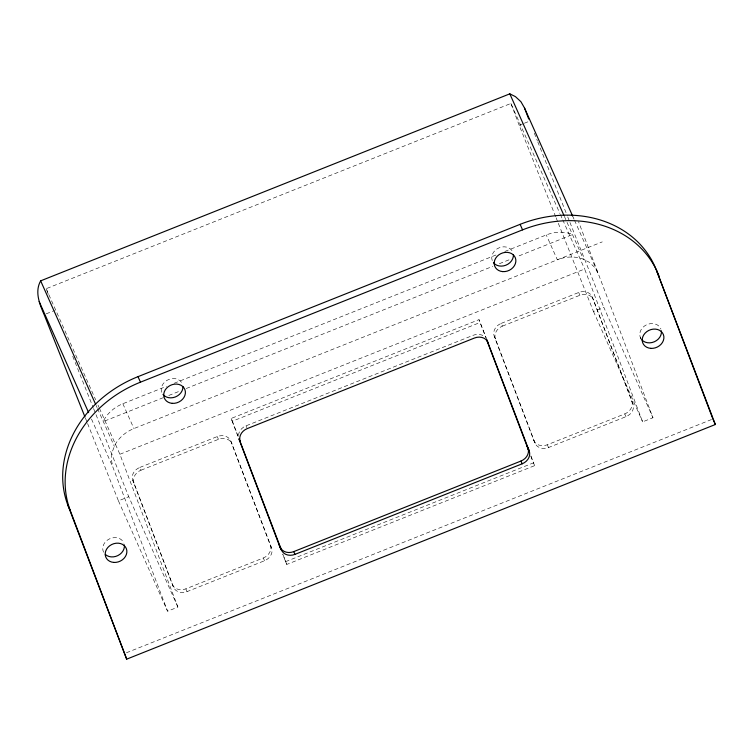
<?xml version="1.0" encoding="UTF-8"?>
<svg xmlns="http://www.w3.org/2000/svg" width="753" height="753" viewBox="0 0 753 753"><rect width="100%" height="100%" fill="white"/><g stroke="black" fill="none" stroke-linecap="round" stroke-linejoin="round"><path stroke-width="0.56" stroke-dasharray="3.77 2.82" d="M48.248 294.159L46.178 288.7L510.91 103.462L559.893 213.476M46.206 313.832L54.47 310.537M555.695 216.76L519.203 125.29L523.335 123.643M524.37 123.238L529.528 121.177M163.316 397.659L103.302 421.576L103.867 420.136A33.367 28.012 -24 0 1 122.861 403.73L166.507 386.327M174.15 383.277L497.178 254.523M504.811 251.474L546.283 234.945A33.367 28.012 -24 0 1 571.103 233.891L572.468 234.569L516.822 256.745M168.766 395.485L179.685 391.136M186.226 388.52L492.82 266.317M499.361 263.701L510.28 259.352M99.443 408.333L119.887 454.257L177.906 607.106L167.58 611.22L112.875 467.114L111.359 459.904L112.056 452.355L114.917 444.967A33.367 28.012 -24 0 1 133.912 428.561L602.268 241.873M119.887 454.257L584.629 269.019L642.638 421.859L652.964 417.746L578.539 221.664M237.779 435.931L231.143 418.461L479.002 319.658L486.033 337.702M231.143 418.461L232.376 421.219L480.235 322.425M139.766 467.453L217.222 436.58A11.126 9.337 -24 0 1 230.86 441.202L271.541 547.892A11.126 9.337 -24 0 1 264.529 560.74L187.073 591.613A11.126 9.337 -24 0 1 173.425 587.001L132.754 480.31A11.126 9.337 -24 0 1 139.766 467.453L140.99 470.211A11.126 9.337 -24 0 0 133.978 483.068L173.425 587.001M501.225 323.376L578.68 292.503A11.126 9.337 -24 0 1 592.319 297.115L633 403.815A11.126 9.337 -24 0 1 625.988 416.663L548.532 447.536A11.126 9.337 -24 0 1 534.884 442.924L494.213 336.224A11.126 9.337 -24 0 1 501.225 323.376L502.449 326.134A11.126 9.337 -24 0 0 495.436 338.982L534.884 442.924M238.494 435.45A11.126 9.337 -24 0 1 246.015 425.84L473.223 335.273A11.126 9.337 -24 0 1 483.821 336.073M140.99 470.211L218.445 439.338A11.126 9.337 -24 0 1 232.093 443.959M502.449 326.134L579.904 295.261A11.126 9.337 -24 0 1 593.552 299.882M87.593 423.544L118.437 500.849L128.763 496.735L177.906 607.106M558.302 223.293L593.496 311.488L603.831 307.375L652.964 417.746M172.202 584.243A11.126 9.337 -24 0 0 185.84 588.855L263.296 557.982A11.126 9.337 -24 0 0 270.308 545.134L230.86 441.202M533.661 440.157A11.126 9.337 -24 0 0 547.299 444.778L624.755 413.905A11.126 9.337 -24 0 0 631.767 401.057L592.319 297.115M285.519 561.7L533.378 462.897L534.602 465.655L286.742 564.458L282.61 554.057M126.41 652.766L711.801 419.43M640.276 337.325L641.095 339.17M572.591 215.951L574.012 219.161M574.492 220.224L598.268 273.631L594.635 267.268L589.147 262.185L582.163 258.721A33.367 28.012 -24 0 0 557.342 259.776L546.283 234.945M564.336 216.299L583.528 259.399M560.373 214.539L562.275 218.812M562.755 219.885L584.629 269.019M593.496 311.488L642.638 421.859M631.767 401.057L633 403.815M578.68 292.503L579.904 295.261M624.755 413.905L625.988 416.663M547.299 444.778L548.532 447.536M494.213 336.224L495.436 338.982M486.862 339.885L479.002 319.658M246.015 425.84L246.833 427.676M270.308 545.134L271.541 547.892M217.222 436.58L218.445 439.338M263.296 557.982L264.529 560.74M122.861 403.73L133.912 428.561M185.84 588.855L187.073 591.613M132.754 480.31L133.978 483.068M46.178 288.7L95.64 399.787M98.012 405.123L98.963 407.26M96.13 405.462L97.09 407.608M97.57 408.681L114.362 446.407M91.48 419.045L112.875 467.114M118.437 500.849L167.58 611.22M534.31 133.159L537.35 140.773M537.783 141.865L567.329 215.904M567.762 216.996L569.503 221.354M569.936 222.436L603.831 307.375M556.138 217.843L557.869 222.201M72.721 356.273L93.137 407.448M93.57 408.54L128.763 496.735M85.418 418.094L87.16 422.452M510.91 103.462L519.203 125.29M530.874 455.838L534.602 465.655M530.884 456.346L533.378 462.897M232.376 421.219L238.174 436.505M283.015 554.632L286.742 564.458M103.632 552.231A11.126 9.337 -24 0 1 109.759 538.753A11.126 9.337 -24 0 1 123.906 543.158M641.123 338.954A11.126 9.337 -24 0 1 646.3 324.92A11.126 9.337 -24 0 1 660.936 329.099M161.773 392.313A11.126 9.337 -24 0 1 168.785 379.465A11.126 9.337 -24 0 1 182.433 384.086M492.255 260.585A11.126 9.337 -24 0 1 499.267 247.737A11.126 9.337 -24 0 1 512.906 252.349"/><path stroke-width="1.13" d="M572.591 215.951L524.559 108.074L520.925 101.711L515.438 96.629L509.819 93.843L40.653 280.85C34.506 291.806 39.627 304.174 44.145 314.66L84.985 417.011M137.997 376.66L520.107 224.347A111.209 93.372 -24 0 1 656.531 270.515L715.35 424.513L126.683 659.157L67.874 505.159A111.209 93.372 -24 0 1 137.997 376.66L140.453 382.176A111.209 93.372 -24 0 0 70.33 510.685L126.683 659.157M140.453 382.176L522.563 229.863A111.209 93.372 -24 0 1 658.988 276.04M280.944 549.172L280.116 546.989A11.126 9.337 -24 0 0 293.755 551.61L520.963 461.043A11.126 9.337 -24 0 0 527.975 448.195L528.804 450.379M278.883 544.231L281.34 549.746A11.126 9.337 -24 0 0 294.988 554.368L522.187 463.801A11.126 9.337 -24 0 0 529.199 450.953L486.862 339.885M712.893 418.997L715.35 424.513M509.819 93.843L563.856 215.226M520.107 224.347L522.563 229.863M526.742 445.428L529.199 450.953M520.963 461.043L522.187 463.801M293.755 551.61L294.988 554.368M239.002 438.688L281.34 549.746M40.653 280.85L95.65 404.389M39.165 301.558L88.628 412.635M67.874 505.159L70.33 510.685M656.531 270.515L712.479 417.896M524.559 108.074L528.7 118.993M486.466 339.321L528.813 450.887M239.021 439.206L280.954 549.69M124.358 544.937A11.126 9.337 -24 0 1 117.892 555.563A11.126 9.337 -24 0 1 105.307 554.424M661.388 330.878A11.126 9.337 -24 0 1 654.423 341.73A11.126 9.337 -24 0 1 641.688 339.688M182.932 386.487A11.126 9.337 -24 0 1 175.421 396.935A11.126 9.337 -24 0 1 162.987 394.44M513.414 254.749A11.126 9.337 -24 0 1 505.894 265.207A11.126 9.337 -24 0 1 493.46 262.703M240.235 441.446A11.126 9.337 -24 0 1 247.248 428.598L474.446 338.031A11.126 9.337 -24 0 1 488.095 342.653M650.771 348.357A11.126 9.337 -24 0 0 663.393 334.614A11.126 9.337 -24 0 0 645.029 333.221A11.126 9.337 -24 0 0 650.771 348.357M113.75 562.416A11.126 9.337 -24 0 0 126.363 548.673A11.126 9.337 -24 0 0 108.008 547.29A11.126 9.337 -24 0 0 113.75 562.416M172.268 403.344A11.126 9.337 -24 0 0 184.89 389.602A11.126 9.337 -24 0 0 166.526 388.209A11.126 9.337 -24 0 0 172.268 403.344M502.74 271.607A11.126 9.337 -24 0 0 515.363 257.874A11.126 9.337 -24 0 0 496.999 256.481A11.126 9.337 -24 0 0 502.74 271.607"/></g></svg>
